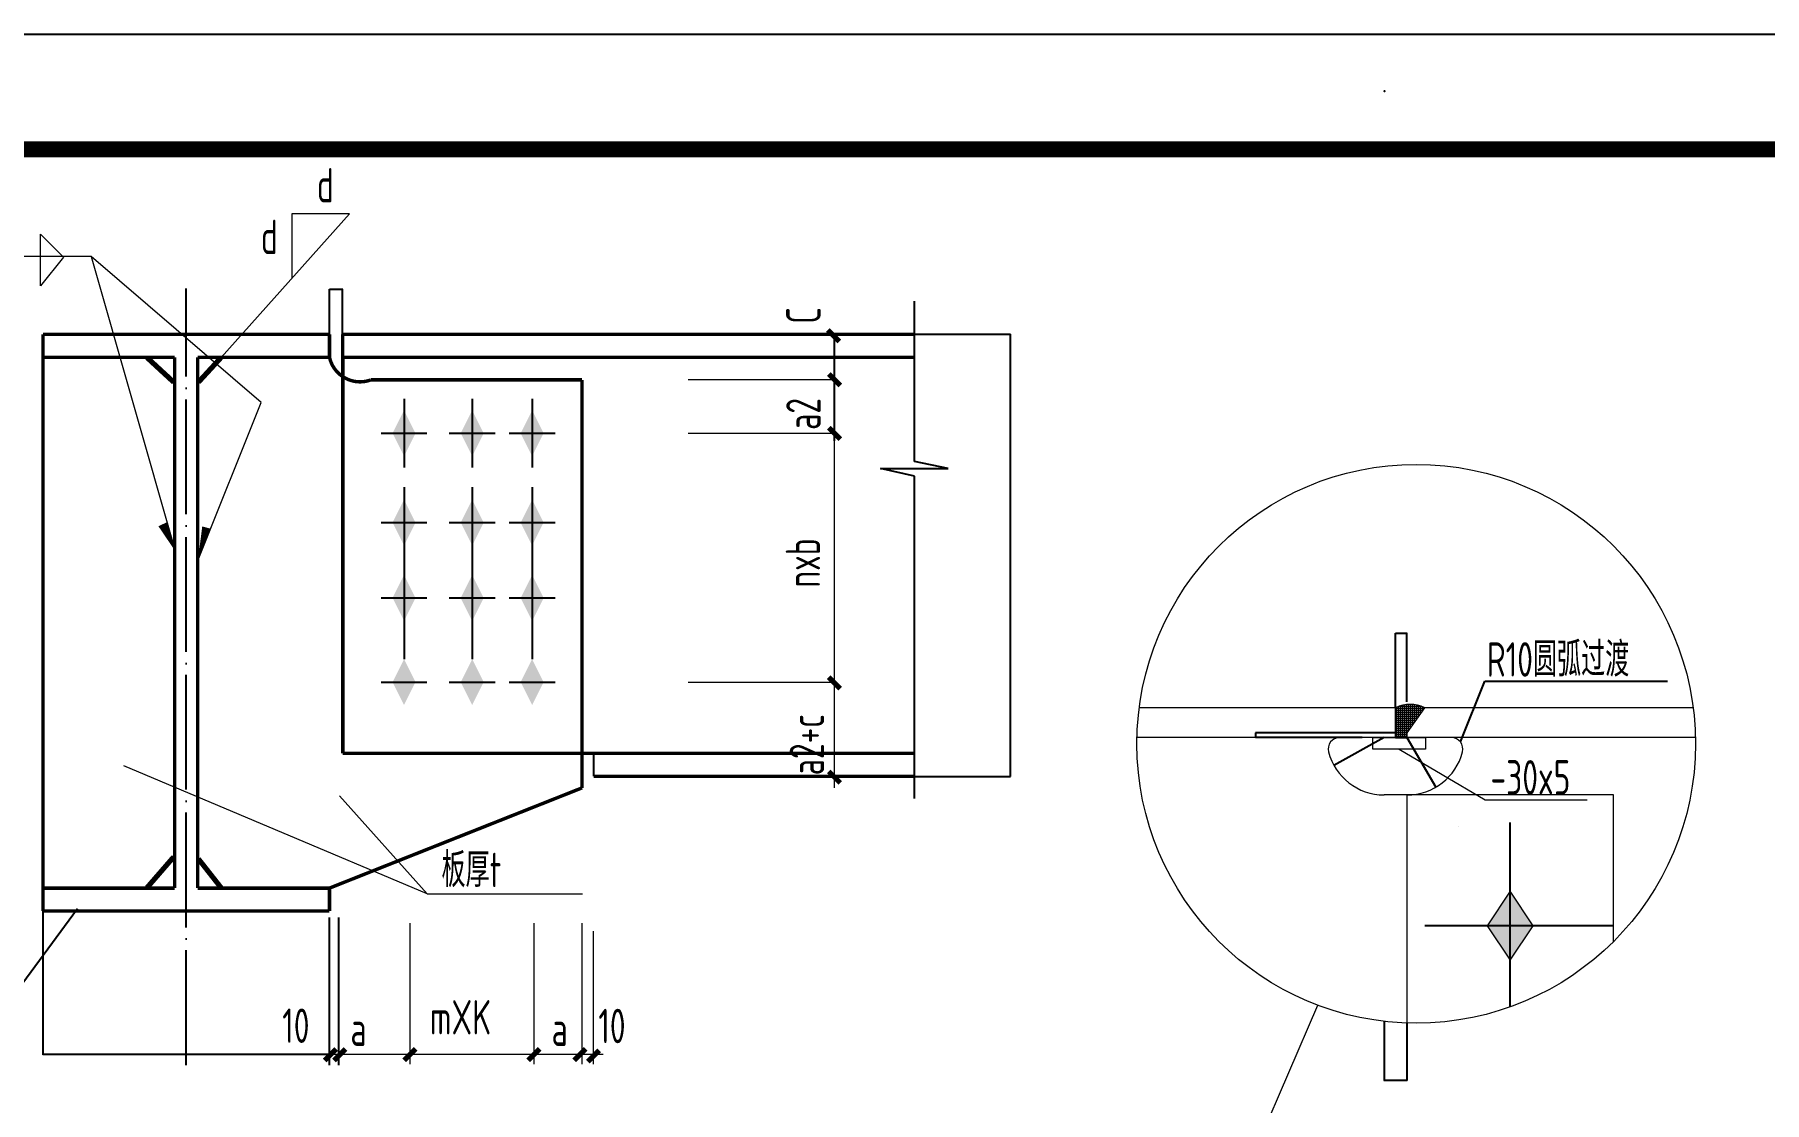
# Model space of a CAD drawing. Extents: x -138012 to 2129925, y -311560 to 0.
# Drawn here: x 1864605 to 1879686, y -145894 to -136589 of the extents above; entities that cross this region are included whole.
import ezdxf

# ---------------------------------------------------------------- set-up
doc = ezdxf.new("R2010")
doc.units = 0
doc.header["$LTSCALE"] = 1000
doc.header["$MEASUREMENT"] = 0
for name, pattern in [('2', [5, 1.5, -1, 1.5, -1]), ('5', [30.499999, 23.999999, -3, 0.5, -3]), ('CENTER', [1.2, 1, -0.1, 0, -0.1]), ('DASHED', [0.75, 0.5, -0.25]), ('HIDDEN', [0.375, 0.25, -0.125])]:
    doc.linetypes.add(name, pattern=pattern)
doc.layers.get('0').update_dxf_attribs({"linetype": 'CONTINUOUS'})
doc.layers.get('Defpoints').update_dxf_attribs({"linetype": 'CONTINUOUS'})
for name, color, linetype in [('10', 7, 'CONTINUOUS'), ('23', 253, '5'), ('24', 253, '2'), ('3', 3, 'CONTINUOUS'), ('AXIS', 3, 'CONTINUOUS'), ('TEXT', 7, 'CONTINUOUS'), ('图框', 4, 'CONTINUOUS'), ('柱构件', 2, 'CONTINUOUS'), ('梁构件', 4, 'CONTINUOUS')]:
    doc.layers.add(name, color=color, linetype=linetype)
doc.layers.add('dash', color=3, linetype='DASHED', lineweight=9)
doc.layers.add('solid', color=4, linetype='CONTINUOUS', lineweight=9)
doc.styles.add('TSSD_Dimension', font='tssdeng.shx', dxfattribs={"width": 0.7, "bigfont": 'hztxt.shx'})
doc.styles.add('TSSD_Label', font='Tssdeng.shx', dxfattribs={"width": 0.7, "bigfont": 'hztxt.shx'})
doc.dimstyles.new('TSSD_100_1', dxfattribs={"dimscale": 100, "dimtxt": 3.5, "dimasz": 1, "dimexe": 1, "dimexo": 2.5, "dimgap": 1, "dimtad": 1, "dimdec": 0, "dimlfac": 100, "dimzin": 0, "dimdsep": 46, "dimtxsty": 'TSSD_Dimension', "dimblk": 'ARCHTICK', "dimcen": 0, "dimdle": 1, "dimclrt": 7, "dimadec": 0, "dimazin": 0, "dimtfac": 1, "dimtdec": 0, "dimtix": 1, "dimtmove": 2, "dimatfit": 3, "dimfxl": 0, "dimtolj": 1, "dimtzin": 0, "dimarcsym": 0})
doc.dimstyles.new('TSSD_10_1', dxfattribs={"dimtxt": 3, "dimasz": 1, "dimexe": 1, "dimexo": 2.5, "dimgap": 1, "dimtad": 1, "dimdec": 0, "dimlfac": 10, "dimzin": 0, "dimdsep": 46, "dimtxsty": 'TSSD_Dimension', "dimblk": 'ARCHTICK', "dimcen": 0, "dimdle": 1, "dimclrt": 7, "dimadec": 0, "dimazin": 0, "dimtfac": 1, "dimtdec": 0, "dimtix": 1, "dimtmove": 2, "dimatfit": 3, "dimldrblk": 'ARCHTICK', "dimfxl": 0, "dimtolj": 1, "dimtzin": 0, "dimarcsym": 0})
doc.dimstyles.new('TSSD_5_1', dxfattribs={"dimtxt": 3, "dimasz": 1, "dimexe": 1, "dimexo": 2.5, "dimgap": 1, "dimtad": 1, "dimdec": 0, "dimlfac": 5, "dimzin": 0, "dimdsep": 46, "dimtxsty": 'TSSD_Dimension', "dimblk": 'ARCHTICK', "dimcen": 0, "dimdle": 1, "dimclrt": 7, "dimadec": 0, "dimazin": 0, "dimtfac": 1, "dimtdec": 0, "dimtix": 1, "dimtmove": 2, "dimatfit": 3, "dimfxl": 0, "dimtolj": 1, "dimtzin": 0, "dimarcsym": 0})

# ---------------------------------------------------------------- blocks, each defined once
blk = doc.blocks.new('_ArchTick')
at = {"color": 0, "linetype": 'ByBlock', "const_width": 0.4}
blk.add_lwpolyline([(-0.5, -0.5), (0.5, 0.5)], dxfattribs=at)
blk = doc.blocks.new('*D293')
at = {"layer": 'Defpoints', "color": 0}
for p in [(1864677, -144227), (1867172, -144284), (1864677, -145478)]:
    blk.add_point(p, dxfattribs=at)
at = {"layer": 'solid', "color": 0, "lineweight": -2}
for p, q in [((1864677, -144229), (1864677, -145479)), ((1867172, -144286), (1867172, -145479)), ((1867173, -145478), (1864676, -145478))]:
    blk.add_line(p, q, dxfattribs=at)
at = {"layer": 'solid', "color": 0, "lineweight": -2, "rotation": 180}
blk.add_blockref('_ArchTick', (1864677, -145478), dxfattribs=at)
at = {"layer": 'solid', "color": 0, "lineweight": -2}
blk.add_blockref('_ArchTick', (1867172, -145478), dxfattribs=at)
at = {"layer": 'solid', "color": 7, "insert": (1865925, -145475), "char_height": 3.5, "attachment_point": 5, "style": 'TSSD_Label'}
blk.add_mtext('\\A1;梁宽', dxfattribs=at)
blk = doc.blocks.new('*D295')
at = {"layer": 'Defpoints', "color": 0}
for p in [(1872277, -139200), (1873113, -139200), (1872277, -143053)]:
    blk.add_point(p, dxfattribs=at)
at = {"layer": 'solid', "color": 0, "lineweight": -2}
for p, q in [((1872279, -139200), (1873114, -139200)), ((1873113, -143054), (1873113, -139199)), ((1872279, -143053), (1873114, -143053))]:
    blk.add_line(p, q, dxfattribs=at)
for p, rotation in [((1873113, -139200), 90), ((1873113, -143053), 270)]:
    blk.add_blockref('_ArchTick', p, dxfattribs=dict(at, rotation=rotation))
at = {"layer": 'solid', "color": 7, "insert": (1873111, -141127), "char_height": 3.5, "attachment_point": 5, "rotation": 90, "style": 'TSSD_Label'}
blk.add_mtext('\\A1;H', dxfattribs=at)
blk = doc.blocks.new('HB')
at = {"layer": 'solid'}
h = blk.add_hatch(color=161, dxfattribs=at)
h.paths.add_polyline_path([(0, 15), (0, 0), (10, 0)])
h.paths.add_polyline_path([(0, 15), (-10, 0), (0, 0)])
h.paths.add_polyline_path([(0, 0), (-10, 0), (0, -15)])
h.paths.add_polyline_path([(10, 0), (0, 0), (0, -15)])
at = {"layer": 'solid', "color": 161}
for p, q in [((0, 15), (-10, 0)), ((10, 0), (0, 15)), ((0, -15), (10, 0)), ((-10, 0), (0, -15))]:
    blk.add_line(p, q, dxfattribs=at)
blk = doc.blocks.new('*D302')
at = {"layer": 'Defpoints', "color": 0}
for p in [(1876570, -141806), (1876470, -142454), (1876570, -142406)]:
    blk.add_point(p, dxfattribs=at)
at = {"layer": 'solid', "color": 0, "lineweight": -2}
for p, q in [((1876469, -141806), (1876571, -141806)), ((1876470, -142452), (1876470, -141805)), ((1876570, -142403), (1876570, -141805))]:
    blk.add_line(p, q, dxfattribs=at)
at = {"layer": 'solid', "color": 0, "lineweight": -2, "rotation": 180}
blk.add_blockref('_ArchTick', (1876470, -141806), dxfattribs=at)
at = {"layer": 'solid', "color": 0, "lineweight": -2}
blk.add_blockref('_ArchTick', (1876570, -141806), dxfattribs=at)
at = {"layer": 'solid', "color": 7, "insert": (1876520, -141803), "char_height": 3, "attachment_point": 5, "style": 'TSSD_Label'}
blk.add_mtext('\\A1;500', dxfattribs=at)
blk = doc.blocks.new('*D303')
at = {"layer": 'Defpoints', "color": 0}
for p in [(1876370, -145187), (1876570, -145202), (1876370, -145702)]:
    blk.add_point(p, dxfattribs=at)
at = {"layer": 'solid', "color": 0, "lineweight": -2}
for p, q in [((1876370, -145190), (1876370, -145703)), ((1876570, -145205), (1876570, -145703)), ((1876571, -145702), (1876369, -145702))]:
    blk.add_line(p, q, dxfattribs=at)
at = {"layer": 'solid', "color": 0, "lineweight": -2, "rotation": 180}
blk.add_blockref('_ArchTick', (1876370, -145702), dxfattribs=at)
at = {"layer": 'solid', "color": 0, "lineweight": -2}
blk.add_blockref('_ArchTick', (1876570, -145702), dxfattribs=at)
at = {"layer": 'solid', "color": 7, "insert": (1876470, -145699), "char_height": 3, "attachment_point": 5, "style": 'TSSD_Label'}
blk.add_mtext('\\A1;1000', dxfattribs=at)
blk = doc.blocks.new('*D304')
at = {"layer": 'Defpoints', "color": 0}
for p in [(1875249, -142714), (1876180, -142714), (1876470, -142674)]:
    blk.add_point(p, dxfattribs=at)
at = {"layer": 'solid', "color": 0, "lineweight": -2}
for p, q in [((1876468, -142674), (1875248, -142674)), ((1876178, -142714), (1875248, -142714)), ((1875249, -142673), (1875249, -142715))]:
    blk.add_line(p, q, dxfattribs=at)
for p, rotation in [((1875249, -142674), 90), ((1875249, -142714), 270)]:
    blk.add_blockref('_ArchTick', p, dxfattribs=dict(at, rotation=rotation))
at = {"layer": 'solid', "color": 7, "insert": (1875246, -142694), "char_height": 3, "attachment_point": 5, "rotation": 90, "style": 'TSSD_Label'}
blk.add_mtext('\\A1;200', dxfattribs=at)
blk = doc.blocks.new('*D305')
at = {"layer": 'Defpoints', "color": 0}
for p in [(1876370, -142714), (1875933, -142958)]:
    blk.add_point(p, dxfattribs=at)
at = {"layer": 'solid', "color": 0, "lineweight": -2}
blk.add_line((1876371, -142714), (1875933, -142958), dxfattribs=at)
at = {"layer": 'solid', "color": 0, "lineweight": -2, "rotation": 209.1333323208273}
blk.add_blockref('_ArchTick', (1875933, -142958), dxfattribs=at)
at = {"layer": 'solid', "color": 7, "insert": (1875582, -143154), "char_height": 3, "attachment_point": 5, "rotation": 29.1333, "style": 'TSSD_Label'}
blk.add_mtext('\\A1;R2500', dxfattribs=at)
blk = doc.blocks.new('*D306')
at = {"layer": 'Defpoints', "color": 0}
for p in [(1876570, -142714), (1876821, -143147)]:
    blk.add_point(p, dxfattribs=at)
at = {"layer": 'solid', "color": 0, "lineweight": -2}
blk.add_line((1876570, -142714), (1876821, -143148), dxfattribs=at)
at = {"layer": 'solid', "color": 0, "lineweight": -2, "rotation": 300.0497658440603}
blk.add_blockref('_ArchTick', (1876821, -143147), dxfattribs=at)
at = {"layer": 'solid', "color": 7, "insert": (1877018, -143488), "char_height": 3, "attachment_point": 5, "rotation": 300.0498, "style": 'TSSD_Label'}
blk.add_mtext('\\A1;R2500', dxfattribs=at)

msp = doc.modelspace()

# ---------------------------------------------------------------- hatches: boundary and pattern name
at = {"layer": 'solid'}
h = msp.add_hatch(dxfattribs=at)
h.set_pattern_fill('ANGLE', color=161, scale=2.5, style=0)
h.set_pattern_definition([(180, (8502291.3, 5743415.29), (0, 17.4625), [12.7, -4.7625]), (90, (8502291.3, 5743415.29), (17.4625, 1e-15), [12.7, -4.7625])])
h.paths.add_polyline_path([(1876470.141, -142454.499, -0.222842481), (1876724.186, -142454.499), (1876570.141, -142674.499), (1876570.141, -142714.499), (1876470.141, -142714.499)])

# ---------------------------------------------------------------- linework, layer by layer
for p, q in [((1872276.589, -140307.972), (1872276.589, -138912.955)), ((1872276.589, -140438.165), (1871980.864, -140369.098)), ((1871980.864, -140369.098), (1872568.354, -140369.098)), ((1872568.354, -140369.098), (1872276.589, -140307.972)), ((1872276.589, -143247.122), (1872276.589, -140438.165)), ((1876470.141, -142714.499), (1876570.141, -142714.499)), ((1864462.157, -144906.799), (1864979.522, -144203.558)), ((1867171.88, -144283.61), (1867171.88, -145569.217)), ((1867253.468, -144283.61), (1867253.468, -145569.217))]:
    msp.add_line(p, q)
at = {"const_width": 45}
for points in [[(1865584.729, -139403.029), (1865817.827, -139617.911)], [(1866230.231, -139403.029), (1866032.994, -139617.911)], [(1865817.827, -143754.389), (1865584.729, -144022.991)], [(1866032.994, -143772.296), (1866230.231, -144022.991)]]:
    msp.add_lwpolyline(points, dxfattribs=at)
at = {"layer": '10'}
for p, q in [((1871578.725, -140128.55), (1871578.725, -139200.498)), ((1869477.998, -142853.112), (1869477.998, -143050.589)), ((1867253.468, -144332.414), (1867253.468, -144926.749))]:
    msp.add_line(p, q, dxfattribs=at)
at = {"layer": '10', "const_width": 45, "elevation": 50}
for points in [[(1871520.579, -139162.368), (1871620.579, -139262.368)], [(1871528.99, -139546.685), (1871628.99, -139646.685)], [(1871528.99, -140013.534), (1871628.99, -140113.534)], [(1871528.99, -143010.106), (1871628.99, -143110.106)], [(1867133.642, -145528.148), (1867233.642, -145428.148)], [(1867215.23, -145528.148), (1867315.23, -145428.148)]]:
    msp.add_lwpolyline(points, dxfattribs=at)
at = {"layer": '23', "color": 6, "linetype": 'CENTER'}
msp.add_line((1865926.3, -145568.934), (1865926.3, -138801.032), dxfattribs=at)
at = {"layer": '24'}
for p, q in [((1867825.592, -139762.421), (1867825.592, -140362.421)), ((1868419.751, -139762.421), (1868419.751, -140362.421)), ((1868942.607, -139762.421), (1868942.607, -140362.421)), ((1867625.592, -140062.421), (1868025.592, -140062.421)), ((1868219.751, -140062.421), (1868619.751, -140062.421)), ((1868742.607, -140062.421), (1869142.607, -140062.421)), ((1867825.592, -140531.246), (1867825.592, -142531.627)), ((1868419.751, -140531.246), (1868419.751, -142531.627)), ((1868942.607, -140531.246), (1868942.607, -142531.627)), ((1867625.592, -140841.11), (1868025.592, -140841.11)), ((1868219.751, -140841.11), (1868619.751, -140841.11)), ((1868742.607, -140841.11), (1869142.607, -140841.11)), ((1867625.592, -141497.963), (1868025.592, -141497.963)), ((1868219.751, -141497.963), (1868619.751, -141497.963)), ((1868742.607, -141497.963), (1869142.607, -141497.963)), ((1867625.592, -142231.627), (1868025.592, -142231.627)), ((1868219.751, -142231.627), (1868619.751, -142231.627)), ((1868742.607, -142231.627), (1869142.607, -142231.627))]:
    msp.add_line(p, q, dxfattribs=at)
at = {"layer": '3', "const_width": 100}
msp.add_lwpolyline([(1854308.843, -137588.721), (1928408.843, -137588.721), (1928408.843, -194988.721), (1854308.843, -194988.721)], close=True, dxfattribs=at)
at = {"layer": 'AXIS', "linetype": 'CENTER', "ltscale": 100}
for p, q in [((1877470.141, -145061.621), (1877470.141, -143454.499)), ((1878370.141, -144354.499), (1876726.493, -144354.499))]:
    msp.add_line(p, q, dxfattribs=at)
at = {"layer": 'dash', "ltscale": 5}
msp.add_line((1876570.141, -145202.361), (1876570.141, -143454.499), dxfattribs=at)
at = {"layer": 'solid', "color": 161}
for p, q in [((1867351.554, -138149.62), (1866230.231, -139403.029)), ((1866847.695, -138149.62), (1866847.695, -138710.16)), ((1867351.554, -138149.62), (1866847.695, -138149.62)), ((1864657.351, -138777.975), (1864657.352, -138329.054)), ((1864857.352, -138529.054), (1864657.352, -138329.054)), ((1865097.508, -138523.216), (1864180.252, -138523.216)), ((1864857.352, -138529.054), (1864657.351, -138777.975)), ((1865097.508, -138523.216), (1865828.764, -141088.618)), ((1866579.508, -139794.823), (1865097.508, -138523.216)), ((1870302.766, -139595.573), (1871598.732, -139595.573)), ((1866029.797, -141165.911), (1866579.508, -139794.823)), ((1871578.725, -143153.112), (1871578.725, -139933.442)), ((1870302.766, -140062.421), (1871598.732, -140062.421)), ((1870302.766, -140062.421), (1871598.732, -140062.421)), ((1870302.766, -142231.627), (1871598.732, -142231.627)), ((1870302.766, -142231.627), (1871598.732, -142231.627)), ((1876501.091, -142814.499), (1877252.25, -143256.878)), ((1868026.579, -144075.106), (1865383.531, -142961.876)), ((1867262.955, -143221.33), (1868026.579, -144075.106)), ((1877252.25, -143256.878), (1878141.91, -143256.878)), ((1868026.579, -144075.106), (1869380.778, -144075.106)), ((1867875.592, -144333.151), (1867875.592, -145562.225)), ((1867875.592, -144333.151), (1867875.592, -145562.225)), ((1868956.24, -144333.151), (1868956.24, -145562.225)), ((1868956.24, -144333.151), (1868956.24, -145562.225)), ((1869375.845, -144333.151), (1869375.845, -145562.225)), ((1869475.845, -144400.873), (1869475.845, -145562.225)), ((1874025.584, -149148.915), (1875792.668, -145047.536)), ((1867204.336, -145473.717), (1869561.694, -145473.717))]:
    msp.add_line(p, q, dxfattribs=at)
at = {"layer": 'solid', "ltscale": 2000}
for p, q in [((1876470.141, -142454.499), (1874236.128, -142454.499)), ((1876470.141, -142714.499), (1876470.141, -142454.499)), ((1876570.141, -142674.499), (1876724.186, -142454.499)), ((1879065.065, -142454.499), (1876724.186, -142454.499)), ((1876470.141, -142714.499), (1874216.357, -142714.499)), ((1876570.141, -142714.499), (1876570.141, -142674.499)), ((1879084.835, -142714.499), (1876570.141, -142714.499)), ((1878370.141, -143214.499), (1876370.141, -143214.499)), ((1876570.141, -143454.499), (1876570.141, -143214.499)), ((1878370.141, -144492.689), (1878370.141, -143214.499))]:
    msp.add_line(p, q, dxfattribs=at)
at = {"layer": 'solid', "color": 161}
msp.add_lwpolyline([(1888694.572, -137578.721), (1854308.842, -137578.721), (1854308.842, -158578.721), (1888694.572, -158578.721)], dxfattribs=at)
at = {"layer": 'solid', "ltscale": 2000, "const_width": 30}
for points in [[(1864677.186, -139200.498), (1865926.3, -139200.498)], [(1865926.3, -139200.498), (1867175.592, -139200.498)], [(1872276.589, -139200.498), (1867290.091, -139200.498)], [(1864677.186, -139400.498), (1865826.3, -139400.498)], [(1866026.3, -139400.498), (1867175.592, -139400.498)], [(1867291.686, -139400.498), (1872276.589, -139400.498)], [(1872276.589, -142853.112), (1869477.998, -142853.112)], [(1869477.998, -143053.112), (1872276.589, -143053.112)], [(1864677.186, -144026.73), (1865826.3, -144026.73)], [(1866026.3, -144026.73), (1867175.592, -144026.73)], [(1864677.186, -144226.73), (1865926.3, -144226.73)], [(1865926.3, -144226.73), (1867175.592, -144226.73)]]:
    msp.add_lwpolyline(points, dxfattribs=at)
at = {"layer": 'solid', "color": 161, "elevation": -400}
for points in [[(1865720.377, -140856.049, 80, 0, 0), (1865828.698, -141086.601, 0, 0, 0)], [(1866105.008, -140885.163, 80, 0, 0), (1866029.872, -141158.62, 0, 0, 0)]]:
    msp.add_lwpolyline(points, format="xyseb", dxfattribs=at)
at = {"layer": 'solid', "color": 161, "const_width": 45, "elevation": 50}
for points in [[(1871528.99, -142188.621), (1871628.99, -142288.621)], [(1867827.236, -145528.148), (1867927.236, -145428.148)], [(1868907.884, -145528.148), (1869007.884, -145428.148)], [(1869309.193, -145528.148), (1869409.193, -145428.148)], [(1869427.716, -145539.992), (1869527.716, -145439.992)]]:
    msp.add_lwpolyline(points, dxfattribs=at)
at = {"layer": 'solid', "ltscale": 2000}
msp.add_lwpolyline([(1876271.139, -142714.499), (1876731.042, -142714.499), (1876731.042, -142814.499), (1876271.139, -142814.499)], close=True, dxfattribs=at)
at = {"layer": 'solid', "color": 161}
msp.add_circle((1876650.596, -142768.845), 2434.845, dxfattribs=at)
msp.add_arc((1876597.164, -142725.351), 299.159, 64.8746619, 115.1253381, dxfattribs=at)
at = {"layer": 'solid', "ltscale": 2000}
for centre, radius, start, end in [((1875982.842, -142814.499), 100, 90, 194.4775122), ((1876957.439, -142814.499), 100, 345.5224878, 90), ((1876370.141, -142714.499), 500, 194.4775122, 270), ((1876570.141, -142714.499), 500, 270, 345.5224878)]:
    msp.add_arc(centre, radius, start, end, dxfattribs=at)
at = {"layer": 'solid', "color": 161}
for points in [[(1867825.592, -139862.421), (1867925.592, -140062.421), (1867725.592, -140062.421), (1867825.592, -140262.421)], [(1868419.751, -139862.421), (1868519.751, -140062.421), (1868319.751, -140062.421), (1868419.751, -140262.421)], [(1868942.607, -139862.421), (1869042.607, -140062.421), (1868842.607, -140062.421), (1868942.607, -140262.421)], [(1867825.592, -140641.11), (1867925.592, -140841.11), (1867725.592, -140841.11), (1867825.592, -141041.11)], [(1868419.751, -140641.11), (1868519.751, -140841.11), (1868319.751, -140841.11), (1868419.751, -141041.11)], [(1868942.607, -140641.11), (1869042.607, -140841.11), (1868842.607, -140841.11), (1868942.607, -141041.11)], [(1867825.592, -141297.963), (1867925.592, -141497.963), (1867725.592, -141497.963), (1867825.592, -141697.963)], [(1868419.751, -141297.963), (1868519.751, -141497.963), (1868319.751, -141497.963), (1868419.751, -141697.963)], [(1868942.607, -141297.963), (1869042.607, -141497.963), (1868842.607, -141497.963), (1868942.607, -141697.963)], [(1867825.592, -142031.627), (1867925.592, -142231.627), (1867725.592, -142231.627), (1867825.592, -142431.627)], [(1868419.751, -142031.627), (1868519.751, -142231.627), (1868319.751, -142231.627), (1868419.751, -142431.627)], [(1868942.607, -142031.627), (1869042.607, -142231.627), (1868842.607, -142231.627), (1868942.607, -142431.627)]]:
    msp.add_solid(points, dxfattribs=at)
at = {"layer": 'TEXT'}
msp.add_point((1876372.739, -137082.836), dxfattribs=at)
at = {"layer": '图框'}
for points in [[(1851808.842, -195988.721), (1935908.842, -195988.721), (1935908.842, -136588.721), (1851808.842, -136588.721)], [(1851808.843, -195988.721), (1935908.843, -195988.721), (1935908.843, -136588.721), (1851808.843, -136588.721)]]:
    msp.add_lwpolyline(points, close=True, dxfattribs=at)
for points, const_width in [([(1854308.843, -137588.721), (1934908.843, -137588.721), (1934908.843, -194988.721), (1854308.843, -194988.721)], 140), ([(1934908.842, -194988.721), (1934908.842, -137588.721), (1854308.842, -137588.721), (1854308.842, -194988.721)], 100)]:
    msp.add_lwpolyline(points, close=True, dxfattribs=dict(at, const_width=const_width))
at = {"layer": '柱构件', "const_width": 30}
for points in [[(1864677.186, -144026.73), (1864677.186, -139200.498)], [(1867175.592, -139400.498), (1867175.592, -139200.498)], [(1867290.091, -139400.498), (1867290.091, -139200.498)], [(1867536.693, -139597.652), (1869377.998, -139597.652)], [(1869377.998, -139597.652), (1869377.998, -143153.112)], [(1867175.592, -144026.73), (1869377.998, -143153.112)], [(1864677.186, -144226.73), (1864677.186, -144026.73)], [(1867175.592, -144226.73), (1867175.592, -144026.73)]]:
    msp.add_lwpolyline(points, dxfattribs=at)
at = {"layer": '柱构件', "color": 3, "linetype": 'Continuous', "const_width": 30}
for points in [[(1865826.3, -144026.73), (1865826.3, -139400.498)], [(1866026.3, -144026.73), (1866026.3, -139400.498)]]:
    msp.add_lwpolyline(points, dxfattribs=at)
at = {"layer": '柱构件', "const_width": 30, "elevation": -800}
msp.add_lwpolyline([(1867175.604, -139400.498, 0.455633969), (1867536.693, -139597.652)], format="xyb", dxfattribs=at)
at = {"layer": '柱构件', "color": 3, "linetype": 'HIDDEN', "const_width": 30}
for points in [[(1867291.686, -139400.498), (1867291.686, -142853.112)], [(1869477.998, -142853.112), (1867291.686, -142853.112)]]:
    msp.add_lwpolyline(points, dxfattribs=at)

# ---------------------------------------------------------------- block references
at = {"layer": 'solid', "color": 161, "xscale": 19.99999999534339, "yscale": 19.99999999534339, "zscale": 19.99999999534339}
msp.add_blockref('HB', (1877470.141, -144354.499), dxfattribs=at)

# ---------------------------------------------------------------- texts
at = {"layer": 'solid', "color": 161, "style": 'TSSD_Label', "width": 0.7}
for s, p in [('d', (1867066.096, -138051.392)), ('d', (1866577.93, -138501.656)), ('R10圆弧过渡', (1877265.151, -142183.912)), ('-30x5', (1877297.88, -143211.302)), ('板厚t', (1868151.959, -144018.196)), ('10', (1866763.877, -145375.668)), ('mXK', (1868050.831, -145302.42)), ('10', (1869519.558, -145378.306)), ('a', (1867357.981, -145401.994)), ('a', (1869111.86, -145401.994))]:
    msp.add_text(s, height=300, dxfattribs=at).set_placement(p)
for s, p in [('C', (1871457.785, -139108.258)), ('a2', (1871457.785, -140033.439)), ('nxb', (1871453.319, -141407.296)), ('a2+c', (1871488.015, -143043.412))]:
    msp.add_text(s, height=300, rotation=90.0000025, dxfattribs=at).set_placement(p)

# ---------------------------------------------------------------- dimensions: what is measured, and where the dimension line sits
at = {"layer": 'solid', "color": 161}
dim = msp.add_linear_dim(base=(1873113.492, -139200.498), p1=(1872276.589, -143053.112), p2=(1872276.589, -139200.498), angle=90, text='H', dimstyle='TSSD_100_1', override={"dimtxsty": 'TSSD_Label'}, dxfattribs=at)
dim.commit()
dim.dimension.update_dxf_attribs({"geometry": '*D295', "text_midpoint": (1873110.742, -141126.805)})
for base, p1, p2, angle, picture, middle in [((1876570.141, -141805.621), (1876470.141, -142454.499), (1876570.141, -142405.984), 180, '*D302', (1876520.141, -141803.121)), ((1875248.715, -142714.499), (1876470.141, -142674.499), (1876180.195, -142714.499), 90, '*D304', (1875246.215, -142694.499))]:
    dim = msp.add_linear_dim(base=base, p1=p1, p2=p2, angle=angle, dimstyle='TSSD_5_1', override={"dimtxsty": 'TSSD_Label'}, dxfattribs=at)
    dim.commit()
    dim.dimension.update_dxf_attribs({"geometry": picture, "text_midpoint": middle})
for center, mpoint, picture, middle in [((1876370.141, -142714.499), (1875933.396, -142957.92), '*D305', (1875581.947, -143153.802)), ((1876570.141, -142714.499), (1876820.517, -143147.294), '*D306', (1877017.751, -143488.23))]:
    dim = msp.add_radius_dim(center=center, mpoint=mpoint, dimstyle='TSSD_5_1', override={"dimtxsty": 'TSSD_Label'}, dxfattribs=at)
    dim.commit()
    dim.dimension.update_dxf_attribs({"geometry": picture, "text_midpoint": middle, "dimtype": 132})
dim = msp.add_linear_dim(base=(1864677.186, -145478.148), p1=(1867171.88, -144283.61), p2=(1864677.186, -144226.73), text='梁宽', dimstyle='TSSD_100_1', override={"dimtxsty": 'TSSD_Label'}, dxfattribs=at)
dim.commit()
dim.dimension.update_dxf_attribs({"geometry": '*D293', "text_midpoint": (1865924.533, -145475.398)})
dim = msp.add_linear_dim(base=(1876370.141, -145701.778), p1=(1876570.141, -145202.361), p2=(1876370.141, -145187.485), dimstyle='TSSD_5_1', override={"dimtxsty": 'TSSD_Label'}, dxfattribs=at)
dim.commit()
dim.dimension.update_dxf_attribs({"geometry": '*D303', "text_midpoint": (1876470.141, -145699.278)})
at = {"layer": '梁构件'}
msp.add_linear_dim(base=(1867290.091, -138807.474), p1=(1867175.592, -139200.498), p2=(1867290.091, -139200.498), text='10', dimstyle='TSSD_10_1', override={"dimtxsty": 'TSSD_Label'}, dxfattribs=at).render()

# ---------------------------------------------------------------- leaders
at = {"layer": 'solid', "color": 161}
msp.add_leader([(1877036.496, -142753.261), (1877247.776, -142223.536), (1878842.095, -142223.536)], dimstyle='TSSD_5_1', override={"dimtxsty": 'TSSD_Label'}, dxfattribs=at)

doc.saveas('drawing.dxf')
